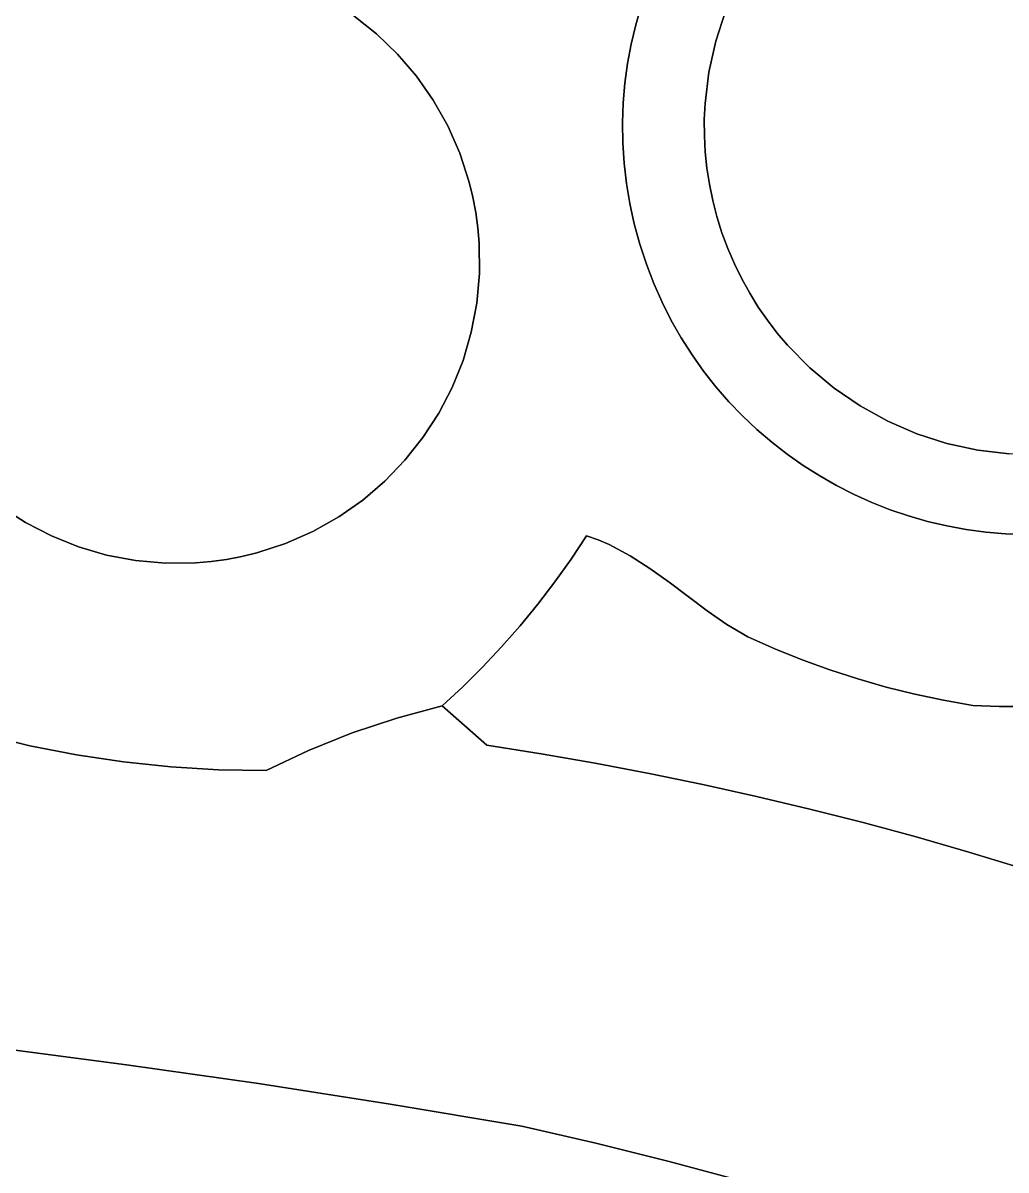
# Model space of a CAD drawing. Header units: inches. Extents: x 37.5 to 70.3, y 17.4 to 61.6.
# Drawn here: x 59.301 to 61.742, y 32.746 to 35.595 of the extents above; entities that cross this region are included whole.
import ezdxf

# ---------------------------------------------------------------- set-up
doc = ezdxf.new("R2010")
doc.units = ezdxf.units.IN
doc.layers.add('SURFACES_FOR_SKETCHUP', color=7, linetype='Continuous')

msp = doc.modelspace()

# ---------------------------------------------------------------- linework, layer by layer
at = {"layer": 'SURFACES_FOR_SKETCHUP'}
for points, invisible_edges in [([(61.0759, 35.6958), (62.5385, 34.9782), (61.5438, 36.1078)], 11), ([(62.166, 36.0683), (61.5438, 36.1078), (62.5385, 34.9782)], 11), ([(60.1786, 35.5676), (60.3744, 35.9381), (60.1222, 35.6123)], 3), ([(60.3744, 35.9381), (60.1786, 35.5676), (60.444, 35.9128)], 3), ([(60.2306, 35.5175), (60.444, 35.9128), (60.1786, 35.5676)], 3), ([(60.2777, 35.4626), (60.444, 35.9128), (60.2306, 35.5175)], 3), ([(60.444, 35.9128), (60.2777, 35.4626), (60.811, 35.5421)], 11), ([(60.811, 35.5421), (60.8222, 35.5897), (60.444, 35.9128)], 10), ([(60.8222, 35.5897), (60.8356, 35.6365), (60.444, 35.9128)], 10), ([(59.563, 35.7433), (59.075, 35.4406), (60.425, 35.1243)], 11), ([(59.075, 35.4406), (59.563, 35.7433), (59.1197, 35.497)], 3), ([(59.5251, 35.7361), (59.1197, 35.497), (59.563, 35.7433)], 3), ([(59.1197, 35.497), (59.5251, 35.7361), (59.1697, 35.549)], 3), ([(59.4879, 35.7271), (59.1697, 35.549), (59.5251, 35.7361)], 3), ([(59.563, 35.7433), (60.425, 35.1243), (60.1222, 35.6123)], 11), ([(59.2247, 35.5961), (59.1697, 35.549), (59.4879, 35.7271)], 10), ([(61.0759, 35.6958), (61.0449, 35.624), (61.0364, 35.0736)], 10), ([(61.0364, 35.0736), (61.4485, 34.6057), (61.0759, 35.6958)], 11), ([(61.4485, 34.6057), (62.0707, 34.5662), (61.0759, 35.6958)], 11), ([(62.5385, 34.9782), (61.0759, 35.6958), (62.0707, 34.5662)], 11), ([(60.8356, 35.6365), (60.8222, 35.5897), (61.0208, 35.5495)], 10), ([(60.8356, 35.6365), (61.0208, 35.5495), (61.0449, 35.624)], 9), ([(61.0449, 35.624), (61.0208, 35.5495), (61.0239, 35.1136)], 10), ([(61.0239, 35.1136), (61.0364, 35.0736), (61.0449, 35.624)], 10), ([(60.1222, 35.6123), (60.425, 35.1243), (60.1786, 35.5676)], 3), ([(60.8222, 35.5897), (60.811, 35.5421), (61.0208, 35.5495)], 10), ([(60.4177, 35.1622), (60.1786, 35.5676), (60.425, 35.1243)], 3), ([(60.1786, 35.5676), (60.4177, 35.1622), (60.2306, 35.5175)], 3), ([(60.2777, 35.4626), (60.3195, 35.403), (60.811, 35.5421)], 10), ([(60.8021, 35.494), (60.811, 35.5421), (60.3195, 35.403)], 10), ([(60.811, 35.5421), (60.8021, 35.494), (61.0039, 35.4728)], 10), ([(61.0039, 35.4728), (61.0208, 35.5495), (60.811, 35.5421)], 10), ([(61.0208, 35.5495), (61.0039, 35.4728), (61.0135, 35.1537)], 10), ([(61.0135, 35.1537), (61.0239, 35.1136), (61.0208, 35.5495)], 10), ([(60.4087, 35.1993), (60.2306, 35.5175), (60.4177, 35.1622)], 3), ([(60.2306, 35.5175), (60.4087, 35.1993), (60.2777, 35.4626)], 3), ([(60.7956, 35.4453), (60.8021, 35.494), (60.3195, 35.403)], 10), ([(60.8021, 35.494), (60.7956, 35.4453), (61.0039, 35.4728)], 10), ([(61.0039, 35.4728), (60.7956, 35.4453), (60.9945, 35.3943)], 3), ([(60.9945, 35.3943), (61.0052, 35.194), (61.0039, 35.4728)], 3), ([(61.0052, 35.194), (61.0135, 35.1537), (61.0039, 35.4728)], 10), ([(60.2777, 35.4626), (60.3854, 35.271), (60.3195, 35.403)], 3), ([(60.3854, 35.271), (60.2777, 35.4626), (60.4087, 35.1993)], 3), ([(60.3195, 35.403), (60.3555, 35.339), (60.7956, 35.4453)], 10), ([(60.7914, 35.3961), (60.7956, 35.4453), (60.3555, 35.339)], 10), ([(60.7914, 35.3961), (60.9945, 35.3943), (60.7956, 35.4453)], 3), ([(59.2467, 34.3933), (60.425, 35.1243), (59.075, 35.4406)], 11), ([(60.3555, 35.339), (60.3195, 35.403), (60.3854, 35.271)], 2), ([(60.3555, 35.339), (60.3854, 35.271), (60.7914, 35.3961)], 10), ([(60.7897, 35.3465), (60.7914, 35.3961), (60.3854, 35.271)], 10), ([(60.7897, 35.3465), (60.9926, 35.3546), (60.7914, 35.3961)], 3), ([(60.9945, 35.3943), (60.7914, 35.3961), (60.9926, 35.3546)], 3), ([(60.9945, 35.3943), (60.9926, 35.3546), (60.9949, 35.2745)], 10), ([(60.999, 35.2343), (61.0052, 35.194), (60.9945, 35.3943)], 10), ([(60.999, 35.2343), (60.9945, 35.3943), (60.9949, 35.2745)], 3), ([(60.7904, 35.2966), (60.7897, 35.3465), (60.3854, 35.271)], 10), ([(60.9926, 35.3546), (60.7897, 35.3465), (60.9927, 35.3146)], 3), ([(60.7904, 35.2966), (60.9927, 35.3146), (60.7897, 35.3465)], 3), ([(60.9927, 35.3146), (60.9949, 35.2745), (60.9926, 35.3546)], 2), ([(60.9927, 35.3146), (60.7904, 35.2966), (60.9949, 35.2745)], 3), ([(60.3854, 35.271), (60.4087, 35.1993), (60.7904, 35.2966)], 10), ([(60.7936, 35.2465), (60.7904, 35.2966), (60.4087, 35.1993)], 10), ([(60.7936, 35.2465), (60.9949, 35.2745), (60.7904, 35.2966)], 3), ([(60.9949, 35.2745), (60.7936, 35.2465), (60.999, 35.2343)], 3), ([(60.4087, 35.1993), (60.4177, 35.1622), (60.7936, 35.2465)], 10), ([(60.7994, 35.1963), (60.7936, 35.2465), (60.4177, 35.1622)], 10), ([(60.7994, 35.1963), (60.999, 35.2343), (60.7936, 35.2465)], 3), ([(60.999, 35.2343), (60.7994, 35.1963), (61.0052, 35.194)], 3), ([(60.4177, 35.1622), (60.425, 35.1243), (60.7994, 35.1963)], 10), ([(60.8077, 35.146), (60.7994, 35.1963), (60.425, 35.1243)], 10), ([(60.8077, 35.146), (61.0052, 35.194), (60.7994, 35.1963)], 3), ([(61.0052, 35.194), (60.8077, 35.146), (61.0135, 35.1537)], 3), ([(60.425, 35.1243), (60.4302, 35.086), (60.8077, 35.146)], 10), ([(60.4302, 35.086), (60.4335, 35.0479), (60.8077, 35.146)], 10), ([(60.8187, 35.0957), (60.8077, 35.146), (60.4335, 35.0479)], 10), ([(60.8187, 35.0957), (61.0135, 35.1537), (60.8077, 35.146)], 3), ([(61.0135, 35.1537), (60.8187, 35.0957), (61.0239, 35.1136)], 3), ([(59.8059, 34.2623), (60.425, 35.1243), (59.2467, 34.3933)], 11), ([(60.2939, 34.5651), (60.425, 35.1243), (59.8059, 34.2623)], 11), ([(60.2939, 34.5651), (60.3331, 34.6255), (60.425, 35.1243)], 10), ([(60.425, 35.1243), (60.3331, 34.6255), (60.4302, 35.086)], 3), ([(60.8324, 35.0454), (61.0239, 35.1136), (60.8187, 35.0957)], 3), ([(61.0239, 35.1136), (60.8324, 35.0454), (61.0364, 35.0736)], 3), ([(60.3664, 34.6895), (60.4302, 35.086), (60.3331, 34.6255)], 3), ([(60.4302, 35.086), (60.3664, 34.6895), (60.4335, 35.0479)], 3), ([(60.8324, 35.0454), (60.8187, 35.0957), (60.4335, 35.0479)], 10), ([(60.8486, 34.996), (61.0364, 35.0736), (60.8324, 35.0454)], 3), ([(61.0364, 35.0736), (60.8486, 34.996), (61.051, 35.0342)], 3), ([(61.4485, 34.6057), (61.0364, 35.0736), (61.38, 34.6434)], 3), ([(61.051, 35.0342), (61.38, 34.6434), (61.0364, 35.0736)], 3), ([(60.3935, 34.7566), (60.4335, 35.0479), (60.3664, 34.6895)], 3), ([(60.4335, 35.0479), (60.3935, 34.7566), (60.4344, 34.9726)], 3), ([(60.4335, 35.0479), (60.4344, 34.9726), (60.8324, 35.0454)], 10), ([(60.8486, 34.996), (60.8324, 35.0454), (60.4344, 34.9726)], 10), ([(60.8671, 34.9479), (61.051, 35.0342), (60.8486, 34.996)], 3), ([(61.051, 35.0342), (60.8671, 34.9479), (61.0673, 34.9961)], 3), ([(61.0673, 34.9961), (61.3153, 34.6876), (61.051, 35.0342)], 3), ([(61.38, 34.6434), (61.051, 35.0342), (61.3153, 34.6876)], 3), ([(60.8671, 34.9479), (60.8486, 34.996), (60.4278, 34.8986)], 10), ([(60.4344, 34.9726), (60.4278, 34.8986), (60.8486, 34.996)], 10), ([(60.8877, 34.9013), (61.0673, 34.9961), (60.8671, 34.9479)], 3), ([(61.0673, 34.9961), (60.8877, 34.9013), (61.0854, 34.9592)], 3), ([(61.3153, 34.6876), (61.0673, 34.9961), (61.255, 34.7379)], 3), ([(61.0673, 34.9961), (61.0854, 34.9592), (61.255, 34.7379)], 10), ([(60.3935, 34.7566), (60.414, 34.8265), (60.4344, 34.9726)], 10), ([(60.4278, 34.8986), (60.4344, 34.9726), (60.414, 34.8265)], 2), ([(60.9105, 34.8561), (61.0854, 34.9592), (60.8877, 34.9013)], 3), ([(61.0854, 34.9592), (60.9105, 34.8561), (61.1052, 34.9236)], 3), ([(61.1995, 34.7942), (61.255, 34.7379), (61.0854, 34.9592)], 10), ([(61.1052, 34.9236), (61.1995, 34.7942), (61.0854, 34.9592)], 3), ([(60.8877, 34.9013), (60.8671, 34.9479), (60.4278, 34.8986)], 10), ([(60.9354, 34.8125), (61.1052, 34.9236), (60.9105, 34.8561)], 3), ([(61.1052, 34.9236), (60.9354, 34.8125), (61.1265, 34.8892)], 3), ([(61.1052, 34.9236), (61.1265, 34.8892), (61.1995, 34.7942)], 10), ([(60.9105, 34.8561), (60.8877, 34.9013), (60.414, 34.8265)], 10), ([(60.4278, 34.8986), (60.414, 34.8265), (60.8877, 34.9013)], 10), ([(60.9622, 34.7705), (61.1265, 34.8892), (60.9354, 34.8125)], 3), ([(61.1265, 34.8892), (60.9622, 34.7705), (61.1494, 34.8562)], 3), ([(61.1494, 34.8562), (61.1738, 34.8245), (61.1265, 34.8892)], 2), ([(61.1738, 34.8245), (61.1995, 34.7942), (61.1265, 34.8892)], 10), ([(60.9105, 34.8561), (60.414, 34.8265), (60.3935, 34.7566)], 9), ([(60.9105, 34.8561), (60.3935, 34.7566), (60.9354, 34.8125)], 3), ([(60.9909, 34.73), (61.1494, 34.8562), (60.9622, 34.7705)], 3), ([(61.1494, 34.8562), (60.9909, 34.73), (61.1738, 34.8245)], 3), ([(61.0214, 34.6912), (61.1738, 34.8245), (60.9909, 34.73)], 3), ([(61.1738, 34.8245), (61.0214, 34.6912), (61.1995, 34.7942)], 3), ([(60.3935, 34.7566), (60.7003, 34.3208), (60.9354, 34.8125)], 11), ([(60.9622, 34.7705), (60.9354, 34.8125), (60.7003, 34.3208)], 10), ([(61.0537, 34.6541), (61.1995, 34.7942), (61.0214, 34.6912)], 3), ([(61.0876, 34.6188), (61.1995, 34.7942), (61.0537, 34.6541)], 3), ([(61.1995, 34.7942), (61.0876, 34.6188), (61.255, 34.7379)], 3), ([(60.9909, 34.73), (60.9622, 34.7705), (60.7003, 34.3208)], 10), ([(60.3664, 34.6895), (60.7003, 34.3208), (60.3935, 34.7566)], 3), ([(61.123, 34.5852), (61.255, 34.7379), (61.0876, 34.6188)], 3), ([(61.16, 34.5534), (61.255, 34.7379), (61.123, 34.5852)], 3), ([(61.255, 34.7379), (61.16, 34.5534), (61.3153, 34.6876)], 3), ([(60.7003, 34.3208), (60.7289, 34.3107), (60.9909, 34.73)], 10), ([(61.0214, 34.6912), (60.9909, 34.73), (60.7289, 34.3107)], 10), ([(60.3331, 34.6255), (60.7003, 34.3208), (60.3664, 34.6895)], 3), ([(60.7289, 34.3107), (60.7564, 34.2991), (61.0214, 34.6912)], 10), ([(61.0537, 34.6541), (61.0214, 34.6912), (60.7564, 34.2991)], 10), ([(61.1984, 34.5236), (61.3153, 34.6876), (61.16, 34.5534)], 3), ([(61.2381, 34.4956), (61.3153, 34.6876), (61.1984, 34.5236)], 3), ([(61.3153, 34.6876), (61.2381, 34.4956), (61.38, 34.6434)], 3), ([(60.7564, 34.2991), (60.8085, 34.2716), (61.0537, 34.6541)], 10), ([(61.0876, 34.6188), (61.0537, 34.6541), (60.8085, 34.2716)], 10), ([(60.2939, 34.5651), (60.7003, 34.3208), (60.3331, 34.6255)], 3), ([(60.8085, 34.2716), (60.8576, 34.24), (61.0876, 34.6188)], 10), ([(61.123, 34.5852), (61.0876, 34.6188), (60.8576, 34.24)], 10), ([(61.2791, 34.4695), (61.38, 34.6434), (61.2381, 34.4956)], 3), ([(61.3212, 34.4455), (61.38, 34.6434), (61.2791, 34.4695)], 3), ([(61.38, 34.6434), (61.3212, 34.4455), (61.4485, 34.6057)], 3), ([(61.3212, 34.4455), (61.3645, 34.4235), (61.4485, 34.6057)], 10), ([(61.3645, 34.4235), (61.4087, 34.4036), (61.4485, 34.6057)], 10), ([(61.5202, 34.5746), (61.4485, 34.6057), (61.4087, 34.4036)], 10), ([(61.4485, 34.6057), (61.5202, 34.5746), (62.0707, 34.5662)], 10), ([(60.2492, 34.5087), (60.2939, 34.5651), (59.8059, 34.2623)], 10), ([(60.2492, 34.5087), (60.6617, 34.2629), (60.2939, 34.5651)], 3), ([(60.7003, 34.3208), (60.2939, 34.5651), (60.6617, 34.2629)], 3), ([(61.16, 34.5534), (61.123, 34.5852), (60.8576, 34.24)], 10), ([(61.4087, 34.4036), (61.4539, 34.3858), (61.5202, 34.5746)], 10), ([(61.5, 34.3702), (61.5202, 34.5746), (61.4539, 34.3858)], 3), ([(61.5947, 34.5505), (61.5202, 34.5746), (61.5, 34.3702)], 10), ([(62.0707, 34.5662), (61.5202, 34.5746), (62.0306, 34.5536)], 3), ([(61.5947, 34.5505), (62.0306, 34.5536), (61.5202, 34.5746)], 3), ([(60.8576, 34.24), (60.9051, 34.2055), (61.16, 34.5534)], 10), ([(61.1984, 34.5236), (61.16, 34.5534), (60.9051, 34.2055)], 10), ([(61.5, 34.3702), (61.5468, 34.3567), (61.5947, 34.5505)], 10), ([(61.5468, 34.3567), (61.5944, 34.3456), (61.5947, 34.5505)], 10), ([(61.6714, 34.5336), (61.5947, 34.5505), (61.5944, 34.3456)], 10), ([(61.5944, 34.3456), (61.6426, 34.3367), (61.6714, 34.5336)], 10), ([(62.0306, 34.5536), (61.5947, 34.5505), (61.9905, 34.5432)], 3), ([(61.6714, 34.5336), (61.9905, 34.5432), (61.5947, 34.5505)], 3), ([(61.6426, 34.3367), (61.6913, 34.3301), (61.6714, 34.5336)], 10), ([(61.9905, 34.5432), (61.6714, 34.5336), (61.9502, 34.5349)], 3), ([(61.7499, 34.5242), (61.9502, 34.5349), (61.6714, 34.5336)], 3), ([(61.7499, 34.5242), (61.6714, 34.5336), (61.6913, 34.3301)], 10), ([(59.8059, 34.2623), (59.8438, 34.2695), (60.2492, 34.5087)], 10), ([(60.1992, 34.4567), (60.2492, 34.5087), (59.8438, 34.2695)], 10), ([(60.1992, 34.4567), (60.5791, 34.1513), (60.2492, 34.5087)], 3), ([(60.6213, 34.2064), (60.2492, 34.5087), (60.5791, 34.1513)], 3), ([(60.6617, 34.2629), (60.2492, 34.5087), (60.6213, 34.2064)], 3), ([(60.9051, 34.2055), (60.9993, 34.1343), (61.1984, 34.5236)], 10), ([(61.2381, 34.4956), (61.1984, 34.5236), (60.9993, 34.1343)], 10), ([(61.6913, 34.3301), (61.7404, 34.326), (61.7499, 34.5242)], 10), ([(61.7896, 34.5224), (61.7499, 34.5242), (61.7404, 34.326)], 10), ([(61.7404, 34.326), (61.79, 34.3242), (61.7896, 34.5224)], 10), ([(61.2791, 34.4695), (61.2381, 34.4956), (60.9993, 34.1343)], 10), ([(59.8438, 34.2695), (59.881, 34.2786), (60.1992, 34.4567)], 10), ([(60.1442, 34.4096), (60.1992, 34.4567), (59.881, 34.2786)], 10), ([(60.1442, 34.4096), (60.535, 34.0976), (60.1992, 34.4567)], 3), ([(60.5791, 34.1513), (60.1992, 34.4567), (60.535, 34.0976)], 3), ([(60.9993, 34.1343), (61.0484, 34.1005), (61.2791, 34.4695)], 10), ([(61.0484, 34.1005), (61.1003, 34.07), (61.2791, 34.4695)], 10), ([(61.3212, 34.4455), (61.2791, 34.4695), (61.1003, 34.07)], 10), ([(61.1003, 34.07), (61.1674, 34.0403), (61.3212, 34.4455)], 10), ([(61.3645, 34.4235), (61.3212, 34.4455), (61.1674, 34.0403)], 10), ([(61.1674, 34.0403), (61.2354, 34.013), (61.3645, 34.4235)], 10), ([(61.4087, 34.4036), (61.3645, 34.4235), (61.2354, 34.013)], 10), ([(59.2467, 34.3933), (58.896, 34.0181), (59.3071, 34.3542)], 3), ([(59.2467, 34.3933), (59.3071, 34.3542), (59.8059, 34.2623)], 10), ([(59.881, 34.2786), (59.9526, 34.3018), (60.1442, 34.4096)], 10), ([(60.0846, 34.3678), (60.1442, 34.4096), (59.9526, 34.3018)], 10), ([(60.1442, 34.4096), (60.0846, 34.3678), (60.4417, 33.9948)], 10), ([(60.535, 34.0976), (60.1442, 34.4096), (60.4892, 34.0455)], 3), ([(60.4892, 34.0455), (60.1442, 34.4096), (60.4417, 33.9948)], 3), ([(61.2354, 34.013), (61.3042, 33.9881), (61.4087, 34.4036)], 10), ([(61.4539, 34.3858), (61.4087, 34.4036), (61.3042, 33.9881)], 10), ([(60.0206, 34.3317), (60.0846, 34.3678), (59.9526, 34.3018)], 2), ([(60.0206, 34.3317), (60.2288, 33.8682), (60.0846, 34.3678)], 3), ([(60.3925, 33.9458), (60.4417, 33.9948), (60.0846, 34.3678)], 10), ([(60.2288, 33.8682), (60.3925, 33.9458), (60.0846, 34.3678)], 11), ([(61.3042, 33.9881), (61.3738, 33.9656), (61.4539, 34.3858)], 10), ([(61.5, 34.3702), (61.4539, 34.3858), (61.3738, 33.9656)], 10), ([(61.5468, 34.3567), (61.5, 34.3702), (61.3738, 33.9656)], 10), ([(58.9377, 33.9591), (59.3071, 34.3542), (58.896, 34.0181)], 3), ([(58.9377, 33.9591), (59.0892, 33.8604), (59.3071, 34.3542)], 11), ([(59.3711, 34.3209), (59.3071, 34.3542), (59.0892, 33.8604)], 10), ([(59.3071, 34.3542), (59.3711, 34.3209), (59.7676, 34.257)], 10), ([(59.7676, 34.257), (59.8059, 34.2623), (59.3071, 34.3542)], 10), ([(59.9526, 34.3018), (60.1182, 33.8313), (60.0206, 34.3317)], 3), ([(60.2288, 33.8682), (60.0206, 34.3317), (60.1182, 33.8313)], 3), ([(61.3738, 33.9656), (61.4442, 33.9454), (61.5468, 34.3567)], 10), ([(61.5944, 34.3456), (61.5468, 34.3567), (61.4442, 33.9454)], 10), ([(61.4442, 33.9454), (61.5152, 33.9278), (61.5944, 34.3456)], 10), ([(61.6426, 34.3367), (61.5944, 34.3456), (61.5152, 33.9278)], 10), ([(61.5152, 33.9278), (61.5869, 33.9125), (61.6426, 34.3367)], 10), ([(61.6913, 34.3301), (61.6426, 34.3367), (61.5869, 33.9125)], 10), ([(59.0892, 33.8604), (59.2028, 33.8274), (59.3711, 34.3209)], 10), ([(59.4382, 34.2938), (59.3711, 34.3209), (59.2028, 33.8274)], 10), ([(59.7295, 34.2537), (59.7676, 34.257), (59.3711, 34.3209)], 10), ([(59.4382, 34.2938), (59.7295, 34.2537), (59.3711, 34.3209)], 3), ([(60.7289, 34.3107), (60.7003, 34.3208), (60.6617, 34.2629)], 8), ([(60.7289, 34.3107), (60.6617, 34.2629), (60.7564, 34.2991)], 3), ([(61.5869, 33.9125), (61.6591, 33.8997), (61.6913, 34.3301)], 10), ([(61.7404, 34.326), (61.6913, 34.3301), (61.6591, 33.8997)], 10), ([(61.7251, 33.8973), (61.7404, 34.326), (61.6591, 33.8997)], 3), ([(61.7404, 34.326), (61.7251, 33.8973), (61.79, 34.3242)], 3), ([(61.7911, 33.8973), (61.79, 34.3242), (61.7251, 33.8973)], 3), ([(59.2028, 33.8274), (59.3177, 33.7995), (59.4382, 34.2938)], 10), ([(59.5081, 34.2732), (59.4382, 34.2938), (59.3177, 33.7995)], 10), ([(59.4382, 34.2938), (59.5081, 34.2732), (59.6542, 34.2529)], 10), ([(59.7295, 34.2537), (59.4382, 34.2938), (59.6542, 34.2529)], 3), ([(59.8438, 34.2695), (60.01, 33.7878), (59.881, 34.2786)], 3), ([(59.881, 34.2786), (60.1182, 33.8313), (59.9526, 34.3018)], 3), ([(60.1182, 33.8313), (59.881, 34.2786), (60.01, 33.7878)], 3), ([(60.7564, 34.2991), (60.6617, 34.2629), (60.8085, 34.2716)], 3), ([(59.3177, 33.7995), (59.4336, 33.7768), (59.5081, 34.2732)], 10), ([(59.5802, 34.2595), (59.5081, 34.2732), (59.4336, 33.7768)], 10), ([(59.4336, 33.7768), (59.5504, 33.7592), (59.5802, 34.2595)], 10), ([(59.5802, 34.2595), (59.6542, 34.2529), (59.5081, 34.2732)], 2), ([(59.6542, 34.2529), (59.5802, 34.2595), (59.5504, 33.7592)], 10), ([(59.5504, 33.7592), (59.6679, 33.7468), (59.6542, 34.2529)], 10), ([(59.7295, 34.2537), (59.6542, 34.2529), (59.6679, 33.7468)], 10), ([(59.6679, 33.7468), (59.786, 33.7396), (59.7295, 34.2537)], 10), ([(59.7295, 34.2537), (59.786, 33.7396), (59.7676, 34.257)], 3), ([(59.7676, 34.257), (59.786, 33.7396), (59.8059, 34.2623)], 3), ([(60.01, 33.7878), (59.8059, 34.2623), (59.786, 33.7396)], 11), ([(59.8059, 34.2623), (60.01, 33.7878), (59.8438, 34.2695)], 3), ([(60.6213, 34.2064), (60.8085, 34.2716), (60.6617, 34.2629)], 3), ([(60.8085, 34.2716), (60.6213, 34.2064), (60.8576, 34.24)], 3), ([(60.8576, 34.24), (60.6213, 34.2064), (60.9051, 34.2055)], 3), ([(60.5791, 34.1513), (60.9051, 34.2055), (60.6213, 34.2064)], 3), ([(60.5791, 34.1513), (60.7216, 33.7562), (60.9051, 34.2055)], 11), ([(60.9051, 34.2055), (60.7216, 33.7562), (60.9993, 34.1343)], 3), ([(60.535, 34.0976), (60.7216, 33.7562), (60.5791, 34.1513)], 3), ([(60.8556, 33.7307), (60.9993, 34.1343), (60.7216, 33.7562)], 3), ([(60.9993, 34.1343), (60.8556, 33.7307), (61.0484, 34.1005)], 3), ([(60.4892, 34.0455), (60.5872, 33.7796), (60.535, 34.0976)], 3), ([(60.7216, 33.7562), (60.535, 34.0976), (60.5872, 33.7796)], 3), ([(60.9892, 33.7032), (61.0484, 34.1005), (60.8556, 33.7307)], 3), ([(61.0484, 34.1005), (60.9892, 33.7032), (61.1003, 34.07)], 3), ([(61.1003, 34.07), (60.9892, 33.7032), (61.1674, 34.0403)], 3), ([(60.4417, 33.9948), (60.5872, 33.7796), (60.4892, 34.0455)], 3), ([(61.1223, 33.6737), (61.1674, 34.0403), (60.9892, 33.7032)], 3), ([(61.1674, 34.0403), (61.1223, 33.6737), (61.2354, 34.013)], 3), ([(60.3925, 33.9458), (60.4524, 33.8009), (60.4417, 33.9948)], 3), ([(60.5872, 33.7796), (60.4417, 33.9948), (60.4524, 33.8009)], 3), ([(61.2354, 34.013), (61.1223, 33.6737), (61.3042, 33.9881)], 3), ([(61.2549, 33.6421), (61.3042, 33.9881), (61.1223, 33.6737)], 3), ([(61.3042, 33.9881), (61.2549, 33.6421), (61.3738, 33.9656)], 3), ([(61.3738, 33.9656), (61.2549, 33.6421), (61.4442, 33.9454)], 3), ([(60.3416, 33.8984), (60.3925, 33.9458), (60.2288, 33.8682)], 2), ([(60.3416, 33.8984), (60.4524, 33.8009), (60.3925, 33.9458)], 2), ([(61.3869, 33.6085), (61.4442, 33.9454), (61.2549, 33.6421)], 3), ([(61.4442, 33.9454), (61.3869, 33.6085), (61.5152, 33.9278)], 3), ([(61.5185, 33.5729), (61.5152, 33.9278), (61.3869, 33.6085)], 3), ([(61.5152, 33.9278), (61.5185, 33.5729), (61.5869, 33.9125)], 3), ([(61.5869, 33.9125), (61.5185, 33.5729), (61.6591, 33.8997)], 3), ([(60.3416, 33.8984), (60.2288, 33.8682), (60.4524, 33.8009)], 2), ([(61.6495, 33.5353), (61.6591, 33.8997), (61.5185, 33.5729)], 3), ([(61.6591, 33.8997), (61.6495, 33.5353), (61.7251, 33.8973)], 3), ([(61.7251, 33.8973), (61.6495, 33.5353), (61.7911, 33.8973)], 3), ([(61.7799, 33.4956), (61.7911, 33.8973), (61.6495, 33.5353)], 3), ([(60.1182, 33.8313), (60.4524, 33.8009), (60.2288, 33.8682)], 3), ([(59.3177, 33.7995), (59.2028, 33.8274), (59.2297, 33.0498)], 10), ([(60.01, 33.7878), (60.2127, 32.9096), (60.1182, 33.8313)], 3), ([(60.4524, 33.8009), (60.1182, 33.8313), (60.2127, 32.9096)], 11), ([(59.4336, 33.7768), (59.3177, 33.7995), (59.2297, 33.0498)], 10), ([(60.4524, 33.8009), (60.2127, 32.9096), (60.5872, 33.7796)], 3), ([(59.5504, 33.7592), (59.4336, 33.7768), (59.2297, 33.0498)], 10), ([(59.786, 33.7396), (59.9045, 33.7377), (60.01, 33.7878)], 8), ([(59.9045, 33.7377), (60.2127, 32.9096), (60.01, 33.7878)], 3), ([(60.5393, 32.8549), (60.5872, 33.7796), (60.2127, 32.9096)], 3), ([(60.7216, 33.7562), (60.5872, 33.7796), (60.5393, 32.8549)], 10), ([(59.5579, 33.0071), (59.5504, 33.7592), (59.2297, 33.0498)], 3), ([(59.5504, 33.7592), (59.5579, 33.0071), (59.6679, 33.7468)], 3), ([(59.6679, 33.7468), (59.5579, 33.0071), (59.786, 33.7396)], 3), ([(59.8855, 32.9604), (59.786, 33.7396), (59.5579, 33.0071)], 3), ([(59.786, 33.7396), (59.8855, 32.9604), (59.9045, 33.7377)], 3), ([(60.2127, 32.9096), (59.9045, 33.7377), (59.8855, 32.9604)], 3), ([(60.8556, 33.7307), (60.7216, 33.7562), (60.5393, 32.8549)], 10), ([(60.5393, 32.8549), (60.7229, 32.8124), (60.8556, 33.7307)], 10), ([(60.9892, 33.7032), (60.8556, 33.7307), (60.7229, 32.8124)], 10), ([(60.7229, 32.8124), (60.9057, 32.7667), (60.9892, 33.7032)], 10), ([(61.1223, 33.6737), (60.9892, 33.7032), (60.9057, 32.7667)], 10), ([(61.2549, 33.6421), (61.1223, 33.6737), (60.9057, 32.7667)], 10), ([(60.9057, 32.7667), (61.0877, 32.7179), (61.2549, 33.6421)], 10), ([(61.3869, 33.6085), (61.2549, 33.6421), (61.0877, 32.7179)], 10), ([(61.0877, 32.7179), (61.2687, 32.666), (61.3869, 33.6085)], 10), ([(61.5185, 33.5729), (61.3869, 33.6085), (61.2687, 32.666)], 10), ([(61.6495, 33.5353), (61.5185, 33.5729), (61.2687, 32.666)], 10), ([(61.2687, 32.666), (61.4489, 32.611), (61.6495, 33.5353)], 10), ([(61.7799, 33.4956), (61.6495, 33.5353), (61.4489, 32.611)], 10), ([(61.4489, 32.611), (61.6281, 32.553), (61.7799, 33.4956)], 10), ([(61.9096, 33.454), (61.7799, 33.4956), (61.6281, 32.553)], 10), ([(62.0388, 33.4104), (61.9096, 33.454), (61.6281, 32.553)], 10), ([(61.6281, 32.553), (61.8063, 32.4918), (62.0388, 33.4104)], 10), ([(59.3055, 32.7164), (59.2297, 33.0498), (59.1841, 32.7246)], 3), ([(59.2297, 33.0498), (59.3055, 32.7164), (59.5579, 33.0071)], 3), ([(59.4266, 32.7051), (59.5579, 33.0071), (59.3055, 32.7164)], 3), ([(59.5474, 32.6906), (59.5579, 33.0071), (59.4266, 32.7051)], 3), ([(59.6677, 32.6729), (59.5579, 33.0071), (59.5474, 32.6906)], 3), ([(59.5579, 33.0071), (59.6677, 32.6729), (59.8855, 32.9604)], 3), ([(59.7876, 32.6521), (59.8855, 32.9604), (59.6677, 32.6729)], 3), ([(59.7876, 32.6521), (59.9069, 32.6282), (59.8855, 32.9604)], 10), ([(59.9069, 32.6282), (60.0257, 32.6012), (59.8855, 32.9604)], 10), ([(60.2127, 32.9096), (59.8855, 32.9604), (60.0257, 32.6012)], 10), ([(60.0257, 32.6012), (60.1959, 32.5803), (60.2127, 32.9096)], 10), ([(60.1959, 32.5803), (60.3653, 32.5549), (60.2127, 32.9096)], 10), ([(60.5393, 32.8549), (60.2127, 32.9096), (60.3653, 32.5549)], 10), ([(60.3653, 32.5549), (60.5338, 32.5251), (60.5393, 32.8549)], 10), ([(60.7229, 32.8124), (60.5393, 32.8549), (60.5338, 32.5251)], 10), ([(60.7229, 32.8124), (60.5338, 32.5251), (60.7013, 32.491)], 9), ([(60.7229, 32.8124), (60.7013, 32.491), (60.9057, 32.7667)], 3), ([(60.8678, 32.4524), (60.9057, 32.7667), (60.7013, 32.491)], 3), ([(60.9057, 32.7667), (60.8678, 32.4524), (61.0877, 32.7179)], 3)]:
    msp.add_3dface(points, dxfattribs=dict(at, invisible_edges=invisible_edges))

doc.saveas('drawing.dxf')
